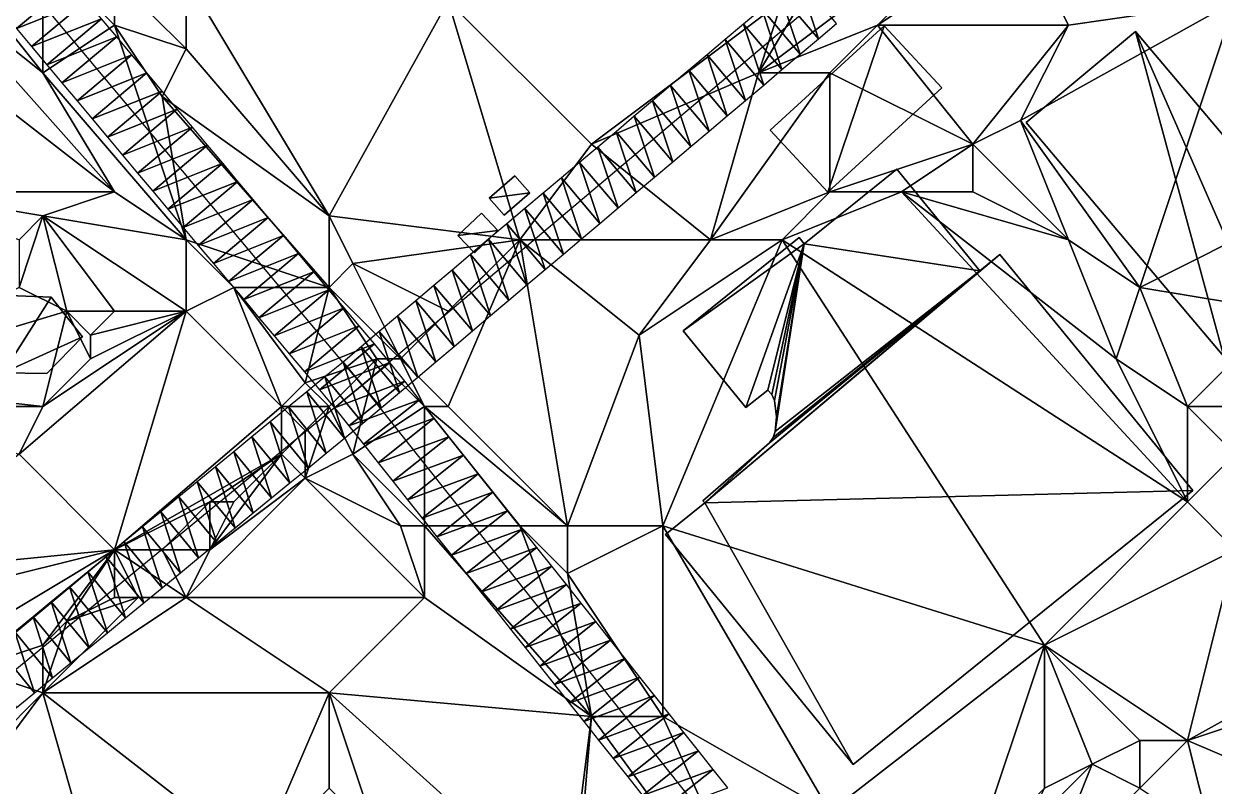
# Model space of a CAD drawing. Header units: metres. Extents: x -1103 to 901, y -902 to 905.
# Drawn here: x -311.6 to -211.8, y 530.2 to 594.1 of the extents above; entities that cross this region are included whole.
import ezdxf

# ---------------------------------------------------------------- set-up
doc = ezdxf.new("R2010")
doc.units = ezdxf.units.M
for name, color, linetype in [('OSM_BUILDING_FOOTPRINTS', 7, 'CONTINUOUS'), ('OSM_BUILDING_ROOFS', 1, 'CONTINUOUS'), ('OSM_BUILDING_WALLS', 8, 'CONTINUOUS'), ('OSM_ROAD_AXES', 2, 'CONTINUOUS'), ('OSM_ROAD_SURFACE', 9, 'CONTINUOUS'), ('OSM_TERRAIN', 3, 'CONTINUOUS')]:
    doc.layers.add(name, color=color, linetype=linetype)

msp = doc.modelspace()

# ---------------------------------------------------------------- linework, layer by layer
at = {"layer": 'OSM_BUILDING_FOOTPRINTS'}
for points in [[(-249.01, 585.186, 7.334), (-239.448, 593.945, 7.334), (-234.607, 588.736, 7.334), (-244.168, 579.977, 7.334), (-249.01, 585.186, 7.334)], [(-227.543, 585.816, 7.704), (-218.38, 593.469, 7.704), (-206.309, 579.192, 7.704), (-210.565, 575.642, 7.704), (-206.055, 570.301, 7.704), (-210.962, 566.209, 7.704), (-227.543, 585.816, 7.704)], [(-270.432, 581.359, 7.348), (-269.172, 579.933, 7.348), (-271.328, 578.064, 7.348), (-272.577, 579.49, 7.348), (-270.432, 581.359, 7.348)], [(-246.589, 576.184, 7.694), (-246.158, 575.653, 7.694), (-238.398, 581.902, 7.694), (-231.434, 573.375, 7.694), (-229.732, 574.746, 7.694), (-213.56, 554.951, 7.694), (-242.035, 531.992, 7.694), (-257.786, 551.268, 7.694), (-254.492, 553.922, 7.694), (-254.658, 554.11, 7.694), (-249.076, 558.976, 7.694), (-248.756, 559.419, 7.694), (-248.601, 559.916, 7.694), (-248.479, 561.133, 7.694), (-248.634, 562.515, 7.694), (-248.866, 563.024, 7.694), (-249.198, 563.378, 7.694), (-251.044, 561.918, 7.694), (-256.305, 568.354, 7.694), (-246.589, 576.184, 7.694)], [(-273.229, 578.23, 7.527), (-271.836, 576.77, 7.527), (-273.804, 574.89, 7.527), (-275.207, 576.339, 7.527), (-273.229, 578.23, 7.527)]]:
    msp.add_polyline3d(points, close=True, dxfattribs=at)
msp.add_polyline3d([(-312.846, 571.307, 11.056), (-309.308, 571.185, 11.056), (-306.678, 567.845, 11.056), (-309.662, 564.771, 11.056), (-313.343, 564.826, 11.056)], dxfattribs=at)
at = {"layer": 'OSM_BUILDING_ROOFS'}
for points in [[(-239.448, 593.945, 17.334), (-249.01, 585.186, 17.334), (-244.168, 579.977, 17.334)], [(-239.448, 593.945, 17.334), (-244.168, 579.977, 17.334), (-234.607, 588.736, 17.334)], [(-218.38, 593.469, 12.904), (-227.543, 585.816, 12.904), (-210.962, 566.209, 12.904)], [(-210.565, 575.642, 12.904), (-206.309, 579.192, 12.904), (-218.38, 593.469, 12.904)], [(-210.565, 575.642, 12.904), (-218.38, 593.469, 12.904), (-210.962, 566.209, 12.904)], [(-269.172, 579.933, 17.348), (-270.432, 581.359, 17.348), (-272.577, 579.49, 17.348)], [(-231.434, 573.375, 44.894), (-238.398, 581.902, 44.894), (-246.158, 575.653, 44.894)], [(-269.172, 579.933, 17.348), (-272.577, 579.49, 17.348), (-271.328, 578.064, 17.348)], [(-271.836, 576.77, 17.527), (-273.229, 578.23, 17.527), (-275.207, 576.339, 17.527)], [(-271.836, 576.77, 17.527), (-275.207, 576.339, 17.527), (-273.804, 574.89, 17.527)], [(-246.158, 575.653, 44.894), (-246.589, 576.184, 44.894), (-256.305, 568.354, 44.894)], [(-246.158, 575.653, 44.894), (-256.305, 568.354, 44.894), (-251.044, 561.918, 44.894)], [(-246.158, 575.653, 44.894), (-251.044, 561.918, 44.894), (-249.198, 563.378, 44.894)], [(-246.158, 575.653, 44.894), (-249.198, 563.378, 44.894), (-248.866, 563.024, 44.894)], [(-246.158, 575.653, 44.894), (-248.866, 563.024, 44.894), (-248.634, 562.515, 44.894)], [(-246.158, 575.653, 44.894), (-248.634, 562.515, 44.894), (-248.479, 561.133, 44.894)], [(-246.158, 575.653, 44.894), (-248.479, 561.133, 44.894), (-248.601, 559.916, 44.894)], [(-231.434, 573.375, 44.894), (-246.158, 575.653, 44.894), (-248.601, 559.916, 44.894)], [(-254.492, 553.922, 44.894), (-213.56, 554.951, 44.894), (-229.732, 574.746, 44.894)], [(-254.492, 553.922, 44.894), (-229.732, 574.746, 44.894), (-231.434, 573.375, 44.894)], [(-231.434, 573.375, 44.894), (-249.076, 558.976, 44.894), (-254.492, 553.922, 44.894)], [(-231.434, 573.375, 44.894), (-248.756, 559.419, 44.894), (-249.076, 558.976, 44.894)], [(-231.434, 573.375, 44.894), (-248.601, 559.916, 44.894), (-248.756, 559.419, 44.894)], [(-313.343, 564.826, 77.056), (-309.308, 571.185, 77.056), (-312.846, 571.307, 77.056)], [(-313.343, 564.826, 77.056), (-306.678, 567.845, 77.056), (-309.308, 571.185, 77.056)], [(-313.343, 564.826, 77.056), (-309.662, 564.771, 77.056), (-306.678, 567.845, 77.056)], [(-249.076, 558.976, 44.894), (-254.658, 554.11, 44.894), (-254.492, 553.922, 44.894)], [(-254.492, 553.922, 44.894), (-242.035, 531.992, 44.894), (-213.56, 554.951, 44.894)], [(-254.492, 553.922, 44.894), (-257.786, 551.268, 44.894), (-242.035, 531.992, 44.894)]]:
    msp.add_3dface(points, dxfattribs=at)
at = {"layer": 'OSM_BUILDING_WALLS'}
for points in [[(-239.448, 593.945, 7.334), (-249.01, 585.186, 7.334), (-249.01, 585.186, 17.334)], [(-239.448, 593.945, 7.334), (-249.01, 585.186, 17.334), (-239.448, 593.945, 17.334)], [(-234.607, 588.736, 7.334), (-239.448, 593.945, 7.334), (-239.448, 593.945, 17.334)], [(-234.607, 588.736, 7.334), (-239.448, 593.945, 17.334), (-234.607, 588.736, 17.334)], [(-218.38, 593.469, 7.704), (-227.543, 585.816, 7.704), (-227.543, 585.816, 12.904)], [(-218.38, 593.469, 7.704), (-227.543, 585.816, 12.904), (-218.38, 593.469, 12.904)], [(-206.309, 579.192, 7.704), (-218.38, 593.469, 7.704), (-218.38, 593.469, 12.904)], [(-206.309, 579.192, 7.704), (-218.38, 593.469, 12.904), (-206.309, 579.192, 12.904)], [(-244.168, 579.977, 7.334), (-234.607, 588.736, 7.334), (-234.607, 588.736, 17.334)], [(-244.168, 579.977, 7.334), (-234.607, 588.736, 17.334), (-244.168, 579.977, 17.334)], [(-249.01, 585.186, 7.334), (-244.168, 579.977, 7.334), (-244.168, 579.977, 17.334)], [(-249.01, 585.186, 7.334), (-244.168, 579.977, 17.334), (-249.01, 585.186, 17.334)], [(-227.543, 585.816, 7.704), (-210.962, 566.209, 7.704), (-210.962, 566.209, 12.904)], [(-227.543, 585.816, 7.704), (-210.962, 566.209, 12.904), (-227.543, 585.816, 12.904)], [(-270.432, 581.359, 7.348), (-272.577, 579.49, 7.348), (-272.577, 579.49, 17.348)], [(-270.432, 581.359, 7.348), (-272.577, 579.49, 17.348), (-270.432, 581.359, 17.348)], [(-269.172, 579.933, 7.348), (-270.432, 581.359, 7.348), (-270.432, 581.359, 17.348)], [(-269.172, 579.933, 7.348), (-270.432, 581.359, 17.348), (-269.172, 579.933, 17.348)], [(-238.398, 581.902, 7.694), (-246.158, 575.653, 7.694), (-246.158, 575.653, 44.894)], [(-238.398, 581.902, 7.694), (-246.158, 575.653, 44.894), (-238.398, 581.902, 44.894)], [(-231.434, 573.375, 7.694), (-238.398, 581.902, 7.694), (-238.398, 581.902, 44.894)], [(-231.434, 573.375, 7.694), (-238.398, 581.902, 44.894), (-231.434, 573.375, 44.894)], [(-272.577, 579.49, 7.348), (-271.328, 578.064, 7.348), (-271.328, 578.064, 17.348)], [(-272.577, 579.49, 7.348), (-271.328, 578.064, 17.348), (-272.577, 579.49, 17.348)], [(-271.328, 578.064, 7.348), (-269.172, 579.933, 7.348), (-269.172, 579.933, 17.348)], [(-271.328, 578.064, 7.348), (-269.172, 579.933, 17.348), (-271.328, 578.064, 17.348)], [(-273.229, 578.23, 7.527), (-275.207, 576.339, 7.527), (-275.207, 576.339, 17.527)], [(-273.229, 578.23, 7.527), (-275.207, 576.339, 17.527), (-273.229, 578.23, 17.527)], [(-271.836, 576.77, 7.527), (-273.229, 578.23, 7.527), (-273.229, 578.23, 17.527)], [(-271.836, 576.77, 7.527), (-273.229, 578.23, 17.527), (-271.836, 576.77, 17.527)], [(-275.207, 576.339, 7.527), (-273.804, 574.89, 7.527), (-273.804, 574.89, 17.527)], [(-275.207, 576.339, 7.527), (-273.804, 574.89, 17.527), (-275.207, 576.339, 17.527)], [(-273.804, 574.89, 7.527), (-271.836, 576.77, 7.527), (-271.836, 576.77, 17.527)], [(-273.804, 574.89, 7.527), (-271.836, 576.77, 17.527), (-273.804, 574.89, 17.527)], [(-246.589, 576.184, 7.694), (-256.305, 568.354, 7.694), (-256.305, 568.354, 44.894)], [(-246.589, 576.184, 7.694), (-256.305, 568.354, 44.894), (-246.589, 576.184, 44.894)], [(-246.158, 575.653, 7.694), (-246.589, 576.184, 7.694), (-246.589, 576.184, 44.894)], [(-246.158, 575.653, 7.694), (-246.589, 576.184, 44.894), (-246.158, 575.653, 44.894)], [(-229.732, 574.746, 7.694), (-231.434, 573.375, 7.694), (-231.434, 573.375, 44.894)], [(-229.732, 574.746, 7.694), (-231.434, 573.375, 44.894), (-229.732, 574.746, 44.894)], [(-213.56, 554.951, 7.694), (-229.732, 574.746, 7.694), (-229.732, 574.746, 44.894)], [(-213.56, 554.951, 7.694), (-229.732, 574.746, 44.894), (-213.56, 554.951, 44.894)], [(-309.308, 571.185, 11.056), (-312.846, 571.307, 11.056), (-312.846, 571.307, 77.056)], [(-309.308, 571.185, 11.056), (-312.846, 571.307, 77.056), (-309.308, 571.185, 77.056)], [(-306.678, 567.845, 11.056), (-309.308, 571.185, 11.056), (-309.308, 571.185, 77.056)], [(-306.678, 567.845, 11.056), (-309.308, 571.185, 77.056), (-306.678, 567.845, 77.056)], [(-256.305, 568.354, 7.694), (-251.044, 561.918, 7.694), (-251.044, 561.918, 44.894)], [(-256.305, 568.354, 7.694), (-251.044, 561.918, 44.894), (-256.305, 568.354, 44.894)], [(-309.662, 564.771, 11.056), (-306.678, 567.845, 11.056), (-306.678, 567.845, 77.056)], [(-309.662, 564.771, 11.056), (-306.678, 567.845, 77.056), (-309.662, 564.771, 77.056)], [(-313.343, 564.826, 11.056), (-309.662, 564.771, 11.056), (-309.662, 564.771, 77.056)], [(-313.343, 564.826, 11.056), (-309.662, 564.771, 77.056), (-313.343, 564.826, 77.056)], [(-251.044, 561.918, 7.694), (-249.198, 563.378, 7.694), (-249.198, 563.378, 44.894)], [(-251.044, 561.918, 7.694), (-249.198, 563.378, 44.894), (-251.044, 561.918, 44.894)], [(-249.198, 563.378, 7.694), (-248.866, 563.024, 7.694), (-248.866, 563.024, 44.894)], [(-249.198, 563.378, 7.694), (-248.866, 563.024, 44.894), (-249.198, 563.378, 44.894)], [(-248.866, 563.024, 7.694), (-248.634, 562.515, 7.694), (-248.634, 562.515, 44.894)], [(-248.866, 563.024, 7.694), (-248.634, 562.515, 44.894), (-248.866, 563.024, 44.894)], [(-248.634, 562.515, 7.694), (-248.479, 561.133, 7.694), (-248.479, 561.133, 44.894)], [(-248.634, 562.515, 7.694), (-248.479, 561.133, 44.894), (-248.634, 562.515, 44.894)], [(-248.479, 561.133, 7.694), (-248.601, 559.916, 7.694), (-248.601, 559.916, 44.894)], [(-248.479, 561.133, 7.694), (-248.601, 559.916, 44.894), (-248.479, 561.133, 44.894)], [(-248.756, 559.419, 7.694), (-249.076, 558.976, 7.694), (-249.076, 558.976, 44.894)], [(-248.756, 559.419, 7.694), (-249.076, 558.976, 44.894), (-248.756, 559.419, 44.894)], [(-248.601, 559.916, 7.694), (-248.756, 559.419, 7.694), (-248.756, 559.419, 44.894)], [(-248.601, 559.916, 7.694), (-248.756, 559.419, 44.894), (-248.601, 559.916, 44.894)], [(-249.076, 558.976, 7.694), (-254.658, 554.11, 7.694), (-254.658, 554.11, 44.894)], [(-249.076, 558.976, 7.694), (-254.658, 554.11, 44.894), (-249.076, 558.976, 44.894)], [(-254.658, 554.11, 7.694), (-254.492, 553.922, 7.694), (-254.492, 553.922, 44.894)], [(-254.658, 554.11, 7.694), (-254.492, 553.922, 44.894), (-254.658, 554.11, 44.894)], [(-242.035, 531.992, 7.694), (-213.56, 554.951, 7.694), (-213.56, 554.951, 44.894)], [(-242.035, 531.992, 7.694), (-213.56, 554.951, 44.894), (-242.035, 531.992, 44.894)], [(-254.492, 553.922, 7.694), (-257.786, 551.268, 7.694), (-257.786, 551.268, 44.894)], [(-254.492, 553.922, 7.694), (-257.786, 551.268, 44.894), (-254.492, 553.922, 44.894)], [(-257.786, 551.268, 7.694), (-242.035, 531.992, 7.694), (-242.035, 531.992, 44.894)], [(-257.786, 551.268, 7.694), (-242.035, 531.992, 44.894), (-257.786, 551.268, 44.894)]]:
    msp.add_3dface(points, dxfattribs=at)
at = {"layer": 'OSM_ROAD_AXES'}
for points in [[(122.704, 900, 14.924), (119.46, 899.394, 14.933), (106.482, 892.704, 14.527), (74.459, 865.687, 12.272), (60.41, 853.832, 10.881), (51.611, 846.411, 10.251), (47.432, 842.883, 10.112), (37.119, 834.18, 9.665), (-27.977, 779.25, 22.168), (-47.145, 763.081, 20.766), (-119.813, 701.759, 11.666), (-283.232, 563.809, 11.554), (-361.261, 499.721, 16.837), (-381.478, 480.954, 12.537), (-457.418, 416.977, 14.011)], [(-77.255, 318.222, 13.765), (-85.811, 327.988, 13.455), (-182.001, 437.737, 14.897), (-212.233, 474.475, 11.147), (-217.937, 481.641, 10.915), (-283.232, 563.809, 11.554), (-321.368, 609.272, 10.548), (-364.921, 661.205, 12.399), (-420.401, 724.705, 8.35), (-452.535, 763.666, 7.695)]]:
    msp.add_polyline3d(points, dxfattribs=at)
at = {"layer": 'OSM_ROAD_SURFACE'}
for points in [[(-307.629, 597.561, 10.912), (-313.497, 595.221, 11.016), (-312.226, 593.705, 11.03)], [(-306.358, 596.046, 10.906), (-307.629, 597.561, 10.912), (-312.226, 593.705, 11.03)], [(-246.663, 597.951, 10.021), (-248.19, 596.661, 9.964), (-244.965, 592.841, 9.733)], [(-246.663, 597.951, 10.021), (-244.965, 592.841, 9.733), (-243.438, 594.13, 9.747)], [(-306.358, 596.046, 10.906), (-312.226, 593.705, 11.03), (-310.955, 592.19, 11.044)], [(-305.087, 594.53, 10.899), (-306.358, 596.046, 10.906), (-310.955, 592.19, 11.044)], [(-248.19, 596.661, 9.964), (-249.717, 595.372, 9.87), (-246.492, 591.551, 9.719)], [(-248.19, 596.661, 9.964), (-246.492, 591.551, 9.719), (-244.965, 592.841, 9.733)], [(-249.717, 595.372, 9.87), (-251.245, 594.083, 9.808), (-248.02, 590.262, 9.7)], [(-249.717, 595.372, 9.87), (-248.02, 590.262, 9.7), (-246.492, 591.551, 9.719)], [(-305.087, 594.53, 10.899), (-310.955, 592.19, 11.044), (-309.684, 590.674, 11.053)], [(-303.816, 593.015, 10.91), (-305.087, 594.53, 10.899), (-309.684, 590.674, 11.053)], [(-251.245, 594.083, 9.808), (-252.772, 592.794, 9.745), (-249.547, 588.973, 9.7)], [(-251.245, 594.083, 9.808), (-249.547, 588.973, 9.7), (-248.02, 590.262, 9.7)], [(-303.816, 593.015, 10.91), (-309.684, 590.674, 11.053), (-308.412, 589.159, 11.076)], [(-302.544, 591.499, 10.968), (-303.816, 593.015, 10.91), (-308.412, 589.159, 11.076)], [(-252.772, 592.794, 9.745), (-254.299, 591.504, 9.683), (-251.074, 587.684, 9.677)], [(-252.772, 592.794, 9.745), (-251.074, 587.684, 9.677), (-249.547, 588.973, 9.7)], [(-302.544, 591.499, 10.968), (-308.412, 589.159, 11.076), (-307.141, 587.643, 11.105)], [(-301.273, 589.984, 11.025), (-302.544, 591.499, 10.968), (-307.141, 587.643, 11.105)], [(-254.299, 591.504, 9.683), (-255.827, 590.215, 9.621), (-252.601, 586.394, 9.601)], [(-254.299, 591.504, 9.683), (-252.601, 586.394, 9.601), (-251.074, 587.684, 9.677)], [(-255.827, 590.215, 9.621), (-257.354, 588.926, 9.562), (-254.129, 585.105, 9.524)], [(-255.827, 590.215, 9.621), (-254.129, 585.105, 9.524), (-252.601, 586.394, 9.601)], [(-301.273, 589.984, 11.025), (-307.141, 587.643, 11.105), (-305.87, 586.128, 11.135)], [(-300.002, 588.468, 11.051), (-301.273, 589.984, 11.025), (-305.87, 586.128, 11.135)], [(-300.002, 588.468, 11.051), (-305.87, 586.128, 11.135), (-304.599, 584.612, 11.165)], [(-298.731, 586.953, 11.058), (-300.002, 588.468, 11.051), (-304.599, 584.612, 11.165)], [(-257.354, 588.926, 9.562), (-258.881, 587.636, 9.506), (-255.656, 583.816, 9.447)], [(-257.354, 588.926, 9.562), (-255.656, 583.816, 9.447), (-254.129, 585.105, 9.524)], [(-258.881, 587.636, 9.506), (-260.408, 586.347, 9.451), (-257.183, 582.527, 9.37)], [(-258.881, 587.636, 9.506), (-257.183, 582.527, 9.37), (-255.656, 583.816, 9.447)], [(-298.731, 586.953, 11.058), (-304.599, 584.612, 11.165), (-303.328, 583.097, 11.194)], [(-297.46, 585.438, 11.093), (-298.731, 586.953, 11.058), (-303.328, 583.097, 11.194)], [(-260.408, 586.347, 9.451), (-261.936, 585.058, 9.395), (-258.711, 581.237, 9.294)], [(-260.408, 586.347, 9.451), (-258.711, 581.237, 9.294), (-257.183, 582.527, 9.37)], [(-297.46, 585.438, 11.093), (-303.328, 583.097, 11.194), (-302.056, 581.582, 11.224)], [(-296.188, 583.922, 11.128), (-297.46, 585.438, 11.093), (-302.056, 581.582, 11.224)], [(-261.936, 585.058, 9.395), (-263.463, 583.769, 9.325), (-260.238, 579.948, 9.259)], [(-261.936, 585.058, 9.395), (-260.238, 579.948, 9.259), (-258.711, 581.237, 9.294)], [(-296.188, 583.922, 11.128), (-302.056, 581.582, 11.224), (-300.785, 580.066, 11.254)], [(-294.917, 582.407, 11.163), (-296.188, 583.922, 11.128), (-300.785, 580.066, 11.254)], [(-263.463, 583.769, 9.325), (-264.99, 582.479, 9.341), (-261.765, 578.659, 9.283)], [(-263.463, 583.769, 9.325), (-261.765, 578.659, 9.283), (-260.238, 579.948, 9.259)], [(-294.917, 582.407, 11.163), (-300.785, 580.066, 11.254), (-299.514, 578.551, 11.284)], [(-293.646, 580.891, 11.198), (-294.917, 582.407, 11.163), (-299.514, 578.551, 11.284)], [(-264.99, 582.479, 9.341), (-266.518, 581.19, 9.375), (-263.292, 577.37, 9.307)], [(-264.99, 582.479, 9.341), (-263.292, 577.37, 9.307), (-261.765, 578.659, 9.283)], [(-266.518, 581.19, 9.375), (-268.045, 579.901, 9.413), (-264.82, 576.08, 9.331)], [(-266.518, 581.19, 9.375), (-264.82, 576.08, 9.331), (-263.292, 577.37, 9.307)], [(-293.646, 580.891, 11.198), (-299.514, 578.551, 11.284), (-298.243, 577.035, 11.318)], [(-292.375, 579.376, 11.233), (-293.646, 580.891, 11.198), (-298.243, 577.035, 11.318)], [(-292.375, 579.376, 11.233), (-298.243, 577.035, 11.318), (-296.972, 575.52, 11.342)], [(-291.104, 577.86, 11.268), (-292.375, 579.376, 11.233), (-296.972, 575.52, 11.342)], [(-268.045, 579.901, 9.413), (-269.572, 578.612, 9.452), (-266.347, 574.791, 9.411)], [(-268.045, 579.901, 9.413), (-266.347, 574.791, 9.411), (-264.82, 576.08, 9.331)], [(-269.572, 578.612, 9.452), (-271.099, 577.322, 9.499), (-267.874, 573.502, 9.5)], [(-269.572, 578.612, 9.452), (-267.874, 573.502, 9.5), (-266.347, 574.791, 9.411)], [(-291.104, 577.86, 11.268), (-296.972, 575.52, 11.342), (-295.7, 574.004, 11.337)], [(-289.832, 576.345, 11.298), (-291.104, 577.86, 11.268), (-295.7, 574.004, 11.337)], [(-271.099, 577.322, 9.499), (-272.627, 576.033, 9.591), (-269.402, 572.212, 9.605)], [(-271.099, 577.322, 9.499), (-269.402, 572.212, 9.605), (-267.874, 573.502, 9.5)], [(-289.832, 576.345, 11.298), (-295.7, 574.004, 11.337), (-294.429, 572.489, 11.332)], [(-288.561, 574.829, 11.323), (-289.832, 576.345, 11.298), (-294.429, 572.489, 11.332)], [(-272.627, 576.033, 9.591), (-274.154, 574.744, 9.757), (-270.929, 570.923, 9.902)], [(-272.627, 576.033, 9.591), (-270.929, 570.923, 9.902), (-269.402, 572.212, 9.605)], [(-288.561, 574.829, 11.323), (-294.429, 572.489, 11.332), (-293.158, 570.973, 11.359)], [(-287.29, 573.314, 11.349), (-288.561, 574.829, 11.323), (-293.158, 570.973, 11.359)], [(-274.154, 574.744, 9.757), (-275.681, 573.455, 9.902), (-272.456, 569.634, 10.199)], [(-274.154, 574.744, 9.757), (-272.456, 569.634, 10.199), (-270.929, 570.923, 9.902)], [(-287.29, 573.314, 11.349), (-293.158, 570.973, 11.359), (-291.887, 569.458, 11.402)], [(-286.019, 571.799, 11.375), (-287.29, 573.314, 11.349), (-291.887, 569.458, 11.402)], [(-275.681, 573.455, 9.902), (-277.209, 572.165, 10.047), (-273.983, 568.345, 10.399)], [(-275.681, 573.455, 9.902), (-273.983, 568.345, 10.399), (-272.456, 569.634, 10.199)], [(-277.209, 572.165, 10.047), (-278.736, 570.876, 10.215), (-275.511, 567.055, 10.563)], [(-277.209, 572.165, 10.047), (-275.511, 567.055, 10.563), (-273.983, 568.345, 10.399)], [(-286.019, 571.799, 11.375), (-291.887, 569.458, 11.402), (-290.616, 567.943, 11.445)], [(-284.748, 570.283, 11.358), (-286.019, 571.799, 11.375), (-290.616, 567.943, 11.445)], [(-284.748, 570.283, 11.358), (-290.616, 567.943, 11.445), (-289.344, 566.427, 11.488)], [(-283.476, 568.768, 11.282), (-284.748, 570.283, 11.358), (-289.344, 566.427, 11.488)], [(-278.736, 570.876, 10.215), (-280.263, 569.587, 10.457), (-277.038, 565.766, 10.726)], [(-278.736, 570.876, 10.215), (-277.038, 565.766, 10.726), (-275.511, 567.055, 10.563)], [(-280.263, 569.587, 10.457), (-281.79, 568.298, 10.812), (-278.565, 564.477, 10.903)], [(-280.263, 569.587, 10.457), (-278.565, 564.477, 10.903), (-277.038, 565.766, 10.726)], [(-283.476, 568.768, 11.282), (-289.344, 566.427, 11.488), (-288.073, 564.912, 11.531)], [(-282.205, 567.252, 11.206), (-283.476, 568.768, 11.282), (-288.073, 564.912, 11.531)], [(-281.79, 568.298, 10.812), (-283.318, 567.008, 11.462), (-280.093, 563.188, 11.522)], [(-281.79, 568.298, 10.812), (-280.093, 563.188, 11.522), (-278.565, 564.477, 10.903)], [(-282.205, 567.252, 11.206), (-288.073, 564.912, 11.531), (-286.802, 563.396, 11.651)], [(-280.909, 565.706, 11.165), (-282.205, 567.252, 11.206), (-286.802, 563.396, 11.651)], [(-283.318, 567.008, 11.462), (-284.832, 565.73, 11.498), (-281.633, 561.888, 11.599)], [(-283.318, 567.008, 11.462), (-281.633, 561.888, 11.599), (-280.093, 563.188, 11.522)], [(-280.909, 565.706, 11.165), (-286.802, 563.396, 11.651), (-285.556, 561.911, 11.8)], [(-284.832, 565.73, 11.498), (-286.349, 564.484, 11.539), (-283.176, 560.62, 11.674)], [(-279.652, 564.125, 11.307), (-280.909, 565.706, 11.165), (-285.556, 561.911, 11.8)], [(-284.832, 565.73, 11.498), (-283.176, 560.62, 11.674), (-281.633, 561.888, 11.599)], [(-286.349, 564.484, 11.539), (-287.879, 563.227, 11.783), (-284.706, 559.364, 11.8)], [(-286.349, 564.484, 11.539), (-284.706, 559.364, 11.8), (-283.176, 560.62, 11.674)], [(-279.652, 564.125, 11.307), (-285.556, 561.911, 11.8), (-284.349, 560.392, 11.751)], [(-278.42, 562.575, 11.447), (-279.652, 564.125, 11.307), (-284.349, 560.392, 11.751)], [(-287.879, 563.227, 11.783), (-289.409, 561.971, 12.473), (-286.236, 558.107, 12.319)], [(-287.879, 563.227, 11.783), (-286.236, 558.107, 12.319), (-284.706, 559.364, 11.8)], [(-278.42, 562.575, 11.447), (-284.349, 560.392, 11.751), (-283.117, 558.842, 11.73)], [(-277.188, 561.024, 11.497), (-278.42, 562.575, 11.447), (-283.117, 558.842, 11.73)], [(-289.409, 561.971, 12.473), (-290.939, 560.714, 12.851), (-287.766, 556.85, 12.824)], [(-289.409, 561.971, 12.473), (-287.766, 556.85, 12.824), (-286.236, 558.107, 12.319)], [(-290.939, 560.714, 12.851), (-292.469, 559.458, 13.225), (-289.296, 555.594, 13.201)], [(-290.939, 560.714, 12.851), (-289.296, 555.594, 13.201), (-287.766, 556.85, 12.824)], [(-277.188, 561.024, 11.497), (-283.117, 558.842, 11.73), (-281.885, 557.291, 11.69)], [(-275.956, 559.474, 11.483), (-277.188, 561.024, 11.497), (-281.885, 557.291, 11.69)], [(-292.469, 559.458, 13.225), (-293.999, 558.201, 13.599), (-290.826, 554.337, 13.582)], [(-292.469, 559.458, 13.225), (-290.826, 554.337, 13.582), (-289.296, 555.594, 13.201)], [(-275.956, 559.474, 11.483), (-281.885, 557.291, 11.69), (-280.653, 555.741, 11.643)], [(-274.724, 557.924, 11.469), (-275.956, 559.474, 11.483), (-280.653, 555.741, 11.643)], [(-293.999, 558.201, 13.599), (-295.529, 556.944, 13.973), (-292.356, 553.081, 13.964)], [(-293.999, 558.201, 13.599), (-292.356, 553.081, 13.964), (-290.826, 554.337, 13.582)], [(-274.724, 557.924, 11.469), (-280.653, 555.741, 11.643), (-279.421, 554.191, 11.595)], [(-273.492, 556.373, 11.455), (-274.724, 557.924, 11.469), (-279.421, 554.191, 11.595)], [(-295.529, 556.944, 13.973), (-297.059, 555.688, 14.347), (-293.885, 551.824, 14.345)], [(-295.529, 556.944, 13.973), (-293.885, 551.824, 14.345), (-292.356, 553.081, 13.964)], [(-273.492, 556.373, 11.455), (-279.421, 554.191, 11.595), (-278.189, 552.64, 11.548)], [(-272.26, 554.823, 11.44), (-273.492, 556.373, 11.455), (-278.189, 552.64, 11.548)], [(-297.059, 555.688, 14.347), (-298.589, 554.431, 14.721), (-295.415, 550.567, 14.727)], [(-297.059, 555.688, 14.347), (-295.415, 550.567, 14.727), (-293.885, 551.824, 14.345)], [(-298.589, 554.431, 14.721), (-300.119, 553.175, 15.094), (-296.945, 549.311, 15.045)], [(-298.589, 554.431, 14.721), (-296.945, 549.311, 15.045), (-295.415, 550.567, 14.727)], [(-272.26, 554.823, 11.44), (-278.189, 552.64, 11.548), (-276.957, 551.09, 11.488)], [(-271.028, 553.272, 11.425), (-272.26, 554.823, 11.44), (-276.957, 551.09, 11.488)], [(-300.119, 553.175, 15.094), (-301.649, 551.918, 15.468), (-298.475, 548.054, 15.321)], [(-300.119, 553.175, 15.094), (-298.475, 548.054, 15.321), (-296.945, 549.311, 15.045)], [(-271.028, 553.272, 11.425), (-276.957, 551.09, 11.488), (-275.725, 549.54, 11.405)], [(-269.796, 551.722, 11.396), (-271.028, 553.272, 11.425), (-275.725, 549.54, 11.405)], [(-301.649, 551.918, 15.468), (-303.179, 550.661, 15.842), (-300.005, 546.798, 15.817)], [(-301.649, 551.918, 15.468), (-300.005, 546.798, 15.817), (-298.475, 548.054, 15.321)], [(-269.796, 551.722, 11.396), (-275.725, 549.54, 11.405), (-274.493, 547.989, 11.323)], [(-268.564, 550.172, 11.304), (-269.796, 551.722, 11.396), (-274.493, 547.989, 11.323)], [(-303.179, 550.661, 15.842), (-304.709, 549.405, 16.192), (-301.535, 545.541, 16.183)], [(-303.179, 550.661, 15.842), (-301.535, 545.541, 16.183), (-300.005, 546.798, 15.817)], [(-268.564, 550.172, 11.304), (-274.493, 547.989, 11.323), (-273.261, 546.439, 11.27)], [(-267.332, 548.621, 11.211), (-268.564, 550.172, 11.304), (-273.261, 546.439, 11.27)], [(-304.709, 549.405, 16.192), (-306.239, 548.148, 16.514), (-303.065, 544.284, 16.522)], [(-304.709, 549.405, 16.192), (-303.065, 544.284, 16.522), (-301.535, 545.541, 16.183)], [(-306.239, 548.148, 16.514), (-307.769, 546.891, 16.837), (-304.595, 543.028, 16.861)], [(-306.239, 548.148, 16.514), (-304.595, 543.028, 16.861), (-303.065, 544.284, 16.522)], [(-267.332, 548.621, 11.211), (-273.261, 546.439, 11.27), (-272.029, 544.889, 11.216)], [(-266.1, 547.071, 11.119), (-267.332, 548.621, 11.211), (-272.029, 544.889, 11.216)], [(-307.769, 546.891, 16.837), (-309.299, 545.635, 17.159), (-306.125, 541.771, 17.201)], [(-307.769, 546.891, 16.837), (-306.125, 541.771, 17.201), (-304.595, 543.028, 16.861)], [(-266.1, 547.071, 11.119), (-272.029, 544.889, 11.216), (-270.797, 543.338, 11.163)], [(-264.868, 545.521, 11.037), (-266.1, 547.071, 11.119), (-270.797, 543.338, 11.163)], [(-309.299, 545.635, 17.159), (-310.829, 544.378, 17.481), (-307.655, 540.514, 17.524)], [(-309.299, 545.635, 17.159), (-307.655, 540.514, 17.524), (-306.125, 541.771, 17.201)], [(-264.868, 545.521, 11.037), (-270.797, 543.338, 11.163), (-269.565, 541.788, 11.109)], [(-263.636, 543.97, 10.958), (-264.868, 545.521, 11.037), (-269.565, 541.788, 11.109)], [(-310.829, 544.378, 17.481), (-312.359, 543.122, 17.803), (-309.185, 539.258, 17.839)], [(-310.829, 544.378, 17.481), (-309.185, 539.258, 17.839), (-307.655, 540.514, 17.524)], [(-312.359, 543.122, 17.803), (-313.889, 541.865, 18.125), (-310.715, 538.001, 18.178)], [(-312.359, 543.122, 17.803), (-310.715, 538.001, 18.178), (-309.185, 539.258, 17.839)], [(-263.636, 543.97, 10.958), (-269.565, 541.788, 11.109), (-268.333, 540.238, 11.056)], [(-262.404, 542.42, 10.879), (-263.636, 543.97, 10.958), (-268.333, 540.238, 11.056)], [(-262.404, 542.42, 10.879), (-268.333, 540.238, 11.056), (-267.101, 538.687, 11.002)], [(-261.172, 540.87, 10.793), (-262.404, 542.42, 10.879), (-267.101, 538.687, 11.002)], [(-313.889, 541.865, 18.125), (-312.245, 536.745, 18.385), (-310.715, 538.001, 18.178)], [(-261.172, 540.87, 10.793), (-267.101, 538.687, 11.002), (-265.869, 537.137, 10.923)], [(-259.94, 539.319, 10.695), (-261.172, 540.87, 10.793), (-265.869, 537.137, 10.923)], [(-259.94, 539.319, 10.695), (-265.869, 537.137, 10.923), (-264.637, 535.587, 10.739)], [(-258.708, 537.769, 10.596), (-259.94, 539.319, 10.695), (-264.637, 535.587, 10.739)], [(-258.708, 537.769, 10.596), (-264.637, 535.587, 10.739), (-263.405, 534.036, 10.569)], [(-257.476, 536.219, 10.534), (-258.708, 537.769, 10.596), (-263.405, 534.036, 10.569)], [(-257.476, 536.219, 10.534), (-263.405, 534.036, 10.569), (-262.173, 532.486, 10.516)], [(-256.244, 534.668, 10.504), (-257.476, 536.219, 10.534), (-262.173, 532.486, 10.516)], [(-256.244, 534.668, 10.504), (-262.173, 532.486, 10.516), (-260.941, 530.936, 10.464)], [(-255.012, 533.118, 10.446), (-256.244, 534.668, 10.504), (-260.941, 530.936, 10.464)], [(-255.012, 533.118, 10.446), (-260.941, 530.936, 10.464), (-259.709, 529.385, 10.411)], [(-253.78, 531.568, 10.388), (-255.012, 533.118, 10.446), (-259.709, 529.385, 10.411)], [(-253.78, 531.568, 10.388), (-259.709, 529.385, 10.411), (-258.477, 527.835, 10.359)], [(-252.548, 530.017, 10.331), (-253.78, 531.568, 10.388), (-258.477, 527.835, 10.359)]]:
    msp.add_3dface(points, dxfattribs=at)
at = {"layer": 'OSM_TERRAIN'}
for points in [[(-250, 590, 9.739), (-240, 594, 9.508), (-226, 608, 9.796)], [(-250, 590, 9.739), (-226, 608, 9.796), (-244, 600, 9.943)], [(-240, 594, 9.508), (-228, 602, 9.386), (-226, 608, 9.796)], [(-240, 594, 9.508), (-224, 594, 9.174), (-228, 602, 9.386)], [(-224, 594, 9.174), (-210, 596, 9.876), (-228, 602, 9.386)], [(-320, 598, 11.637), (-310, 590, 11.019), (-318, 600, 10.924)], [(-310, 590, 11.019), (-310, 600, 10.879), (-318, 600, 10.924)], [(-310, 590, 11.019), (-304, 594, 10.833), (-310, 600, 10.879)], [(-304, 594, 10.833), (-304, 598, 10.194), (-310, 600, 10.879)], [(-250, 590, 9.739), (-244, 600, 9.943), (-248, 596, 9.844)], [(-322, 594, 12.208), (-304, 580, 11.748), (-320, 598, 11.637)], [(-304, 580, 11.748), (-310, 590, 11.019), (-320, 598, 11.637)], [(-304, 594, 10.833), (-298, 592, 10.366), (-304, 598, 10.194)], [(-298, 592, 10.366), (-298, 598, 10.077), (-304, 598, 10.194)], [(-286, 578, 10.284), (-298, 598, 10.077), (-298, 592, 10.366)], [(-286, 578, 10.284), (-276, 596, 10.015), (-298, 598, 10.077)], [(-286, 578, 10.284), (-270, 576, 9.368), (-276, 596, 10.015)], [(-270, 576, 9.368), (-264, 584, 9.276), (-276, 596, 10.015)], [(-264, 584, 9.276), (-248, 596, 9.844), (-276, 596, 10.015)], [(-264, 584, 9.276), (-250, 590, 9.739), (-248, 596, 9.844)], [(-218, 572, 9.793), (-210, 596, 9.876), (-228, 586, 9.698)], [(-228, 586, 9.698), (-210, 596, 9.876), (-224, 594, 9.174)], [(-218, 572, 9.793), (-206, 578, 9.893), (-210, 596, 9.876)], [(-322, 580, 13.707), (-304, 580, 11.748), (-322, 594, 12.208)], [(-298, 576, 11.291), (-304, 594, 10.833), (-310, 590, 11.019)], [(-298, 576, 11.291), (-300, 588, 11.054), (-304, 594, 10.833)], [(-304, 594, 10.833), (-300, 588, 11.054), (-298, 592, 10.366)], [(-244, 590, 9.402), (-240, 594, 9.508), (-250, 590, 9.739)], [(-244, 590, 9.402), (-232, 584, 9.08), (-240, 594, 9.508)], [(-232, 584, 9.08), (-224, 594, 9.174), (-240, 594, 9.508)], [(-232, 584, 9.08), (-228, 586, 9.698), (-224, 594, 9.174)], [(-300, 588, 11.054), (-286, 578, 10.284), (-298, 592, 10.366)], [(-304, 580, 11.748), (-298, 576, 11.291), (-310, 590, 11.019)], [(-264, 584, 9.276), (-254, 576, 9.101), (-250, 590, 9.739)], [(-254, 576, 9.101), (-244, 580, 9.369), (-244, 590, 9.402)], [(-254, 576, 9.101), (-244, 590, 9.402), (-250, 590, 9.739)], [(-244, 580, 9.369), (-232, 584, 9.08), (-244, 590, 9.402)], [(-286, 572, 11.32), (-286, 578, 10.284), (-300, 588, 11.054)], [(-286, 572, 11.32), (-300, 588, 11.054), (-298, 576, 11.291)], [(-232, 584, 9.08), (-224, 576, 9.321), (-228, 586, 9.698)], [(-224, 576, 9.321), (-218, 572, 9.793), (-228, 586, 9.698)], [(-270, 576, 9.368), (-254, 576, 9.101), (-264, 584, 9.276)], [(-238, 580, 10.024), (-232, 584, 9.08), (-244, 580, 9.369)], [(-238, 580, 10.024), (-232, 580, 9.109), (-232, 584, 9.08)], [(-232, 580, 9.109), (-224, 576, 9.321), (-232, 584, 9.08)], [(-312, 576, 14.59), (-310, 578, 12.754), (-322, 580, 13.707)], [(-322, 580, 13.707), (-310, 578, 12.754), (-304, 580, 11.748)], [(-310, 578, 12.754), (-298, 576, 11.291), (-304, 580, 11.748)], [(-248, 576, 9.853), (-244, 580, 9.369), (-254, 576, 9.101)], [(-248, 576, 9.853), (-214, 554, 10.124), (-238, 580, 10.024)], [(-248, 576, 9.853), (-238, 580, 10.024), (-244, 580, 9.369)], [(-214, 554, 10.124), (-220, 566, 10.02), (-238, 580, 10.024)], [(-220, 566, 10.02), (-224, 576, 9.321), (-238, 580, 10.024)], [(-232, 580, 9.109), (-238, 580, 10.024), (-224, 576, 9.321)], [(-308, 570, 15.08), (-310, 578, 12.754), (-312, 572, 14.944)], [(-312, 572, 14.944), (-310, 578, 12.754), (-312, 576, 14.59)], [(-308, 570, 15.08), (-304, 570, 13.575), (-310, 578, 12.754)], [(-304, 570, 13.575), (-298, 570, 12.576), (-310, 578, 12.754)], [(-310, 578, 12.754), (-298, 570, 12.576), (-298, 576, 11.291)], [(-286, 572, 11.32), (-284, 574, 10.456), (-286, 578, 10.284)], [(-284, 574, 10.456), (-270, 576, 9.368), (-286, 578, 10.284)], [(-206, 570, 9.836), (-206, 578, 9.893), (-218, 572, 9.793)], [(-298, 570, 12.576), (-294, 572, 11.28), (-298, 576, 11.291)], [(-294, 572, 11.28), (-286, 572, 11.32), (-298, 576, 11.291)], [(-284, 574, 10.456), (-276, 570, 9.96), (-270, 576, 9.368)], [(-276, 562, 11.166), (-270, 576, 9.368), (-280, 566, 10.64)], [(-280, 566, 10.64), (-270, 576, 9.368), (-276, 570, 9.96)], [(-266, 552, 10.527), (-270, 576, 9.368), (-276, 562, 11.166)], [(-266, 552, 10.527), (-260, 568, 9.561), (-270, 576, 9.368)], [(-260, 568, 9.561), (-254, 576, 9.101), (-270, 576, 9.368)], [(-258, 552, 10.06), (-248, 576, 9.853), (-260, 568, 9.561)], [(-260, 568, 9.561), (-248, 576, 9.853), (-254, 576, 9.101)], [(-226, 542, 10.13), (-248, 576, 9.853), (-258, 552, 10.06)], [(-226, 542, 10.13), (-214, 554, 10.124), (-248, 576, 9.853)], [(-220, 566, 10.02), (-218, 572, 9.793), (-224, 576, 9.321)], [(-286, 572, 11.32), (-280, 566, 10.64), (-284, 574, 10.456)], [(-280, 566, 10.64), (-276, 570, 9.96), (-284, 574, 10.456)], [(-312, 572, 14.944), (-328, 564, 15.186), (-308, 570, 15.08)], [(-290, 562, 12.535), (-294, 572, 11.28), (-298, 570, 12.576)], [(-290, 562, 12.535), (-288, 564, 11.503), (-294, 572, 11.28)], [(-288, 564, 11.503), (-286, 572, 11.32), (-294, 572, 11.28)], [(-288, 564, 11.503), (-282, 566, 11.426), (-286, 572, 11.32)], [(-282, 566, 11.426), (-280, 566, 10.64), (-286, 572, 11.32)], [(-220, 566, 10.02), (-214, 562, 10.54), (-218, 572, 9.793)], [(-214, 562, 10.54), (-206, 570, 9.836), (-218, 572, 9.793)], [(-328, 564, 15.186), (-310, 562, 15.215), (-308, 570, 15.08)], [(-312, 558, 16.03), (-298, 570, 12.576), (-310, 562, 15.215)], [(-312, 558, 16.03), (-304, 550, 15.992), (-298, 570, 12.576)], [(-310, 562, 15.215), (-298, 570, 12.576), (-306, 566, 14.737)], [(-306, 566, 14.737), (-308, 570, 15.08), (-310, 562, 15.215)], [(-306, 566, 14.737), (-306, 568, 14.954), (-308, 570, 15.08)], [(-306, 568, 14.954), (-304, 570, 13.575), (-308, 570, 15.08)], [(-306, 566, 14.737), (-298, 570, 12.576), (-306, 568, 14.954)], [(-298, 570, 12.576), (-304, 570, 13.575), (-306, 568, 14.954)], [(-304, 550, 15.992), (-290, 562, 12.535), (-298, 570, 12.576)], [(-214, 562, 10.54), (-210, 562, 10.751), (-206, 570, 9.836)], [(-266, 552, 10.527), (-258, 552, 10.06), (-260, 568, 9.561)], [(-286, 562, 11.779), (-282, 566, 11.426), (-288, 564, 11.503)], [(-284, 558, 11.727), (-282, 566, 11.426), (-286, 562, 11.779)], [(-284, 558, 11.727), (-278, 562, 11.463), (-282, 566, 11.426)], [(-278, 562, 11.463), (-280, 566, 10.64), (-282, 566, 11.426)], [(-278, 562, 11.463), (-276, 562, 11.166), (-280, 566, 10.64)], [(-214, 554, 10.124), (-214, 562, 10.54), (-220, 566, 10.02)], [(-326, 562, 15.514), (-310, 562, 15.215), (-328, 564, 15.186)], [(-290, 562, 12.535), (-286, 562, 11.779), (-288, 564, 11.503)], [(-312, 558, 16.03), (-310, 562, 15.215), (-326, 562, 15.514)], [(-304, 550, 15.992), (-290, 558, 12.815), (-290, 562, 12.535)], [(-290, 558, 12.815), (-288, 560, 12.109), (-290, 562, 12.535)], [(-288, 560, 12.109), (-286, 562, 11.779), (-290, 562, 12.535)], [(-288, 556, 12.94), (-284, 558, 11.727), (-286, 562, 11.779)], [(-288, 556, 12.94), (-286, 562, 11.779), (-288, 560, 12.109)], [(-278, 552, 11.492), (-278, 562, 11.463), (-284, 558, 11.727)], [(-278, 552, 11.492), (-270, 552, 11.362), (-278, 562, 11.463)], [(-270, 552, 11.362), (-266, 552, 10.527), (-278, 562, 11.463)], [(-278, 562, 11.463), (-266, 552, 10.527), (-276, 562, 11.166)], [(-214, 554, 10.124), (-210, 558, 10.957), (-214, 562, 10.54)], [(-214, 562, 10.54), (-210, 558, 10.957), (-210, 562, 10.751)], [(-290, 558, 12.815), (-288, 556, 12.94), (-288, 560, 12.109)], [(-304, 550, 15.992), (-312, 558, 16.03), (-324, 548, 18.838)], [(-296, 554, 13.936), (-290, 558, 12.815), (-304, 550, 15.992)], [(-294, 554, 13.936), (-290, 558, 12.815), (-296, 554, 13.936)], [(-294, 554, 13.936), (-296, 550, 14.837), (-290, 558, 12.815)], [(-296, 550, 14.837), (-288, 556, 12.94), (-290, 558, 12.815)], [(-288, 556, 12.94), (-280, 552, 11.91), (-284, 558, 11.727)], [(-280, 552, 11.91), (-278, 552, 11.492), (-284, 558, 11.727)], [(-214, 554, 10.124), (-210, 550, 11.344), (-210, 558, 10.957)], [(-278, 546, 12.482), (-288, 556, 12.94), (-298, 546, 15.558)], [(-298, 546, 15.558), (-288, 556, 12.94), (-296, 550, 14.837)], [(-278, 546, 12.482), (-280, 552, 11.91), (-288, 556, 12.94)], [(-300, 550, 15.058), (-296, 554, 13.936), (-304, 550, 15.992)], [(-296, 550, 14.837), (-296, 554, 13.936), (-300, 550, 15.058)], [(-296, 554, 13.936), (-296, 550, 14.837), (-294, 554, 13.936)], [(-226, 542, 10.13), (-210, 550, 11.344), (-214, 554, 10.124)], [(-278, 546, 12.482), (-278, 552, 11.492), (-280, 552, 11.91)], [(-278, 546, 12.482), (-264, 536, 10.617), (-278, 552, 11.492)], [(-264, 536, 10.617), (-270, 552, 11.362), (-278, 552, 11.492)], [(-270, 552, 11.362), (-264, 536, 10.617), (-266, 548, 11.099)], [(-266, 548, 11.099), (-266, 552, 10.527), (-270, 552, 11.362)], [(-266, 548, 11.099), (-258, 536, 10.515), (-258, 552, 10.06)], [(-266, 548, 11.099), (-258, 552, 10.06), (-266, 552, 10.527)], [(-244, 528, 10.09), (-258, 552, 10.06), (-258, 536, 10.515)], [(-258, 552, 10.06), (-244, 528, 10.09), (-226, 542, 10.13)], [(-324, 538, 19.98), (-304, 550, 15.992), (-328, 544, 19.682)], [(-328, 544, 19.682), (-304, 550, 15.992), (-324, 548, 18.838)], [(-324, 538, 19.98), (-316, 540, 18.527), (-304, 550, 15.992)], [(-316, 540, 18.527), (-310, 542, 17.558), (-304, 550, 15.992)], [(-310, 542, 17.558), (-308, 544, 16.877), (-304, 550, 15.992)], [(-308, 544, 16.877), (-304, 546, 16.163), (-304, 550, 15.992)], [(-304, 546, 16.163), (-302, 546, 16.163), (-304, 550, 15.992)], [(-302, 546, 16.163), (-298, 546, 15.558), (-304, 550, 15.992)], [(-304, 550, 15.992), (-298, 546, 15.558), (-300, 550, 15.058)], [(-298, 546, 15.558), (-296, 550, 14.837), (-300, 550, 15.058)], [(-214, 534, 11.722), (-210, 550, 11.344), (-226, 542, 10.13)], [(-214, 534, 11.722), (-196, 544, 13.114), (-210, 550, 11.344)], [(-264, 536, 10.617), (-258, 536, 10.515), (-266, 548, 11.099)], [(-302, 546, 16.163), (-310, 538, 18.06), (-298, 546, 15.558)], [(-310, 538, 18.06), (-302, 546, 16.163), (-308, 544, 16.877)], [(-310, 538, 18.06), (-286, 538, 14.043), (-298, 546, 15.558)], [(-308, 544, 16.877), (-302, 546, 16.163), (-304, 546, 16.163)], [(-286, 538, 14.043), (-278, 546, 12.482), (-298, 546, 15.558)], [(-286, 538, 14.043), (-264, 536, 10.617), (-278, 546, 12.482)], [(-310, 542, 17.558), (-310, 538, 18.06), (-308, 544, 16.877)], [(-202, 538, 13.133), (-196, 544, 13.114), (-214, 534, 11.722)], [(-316, 540, 18.527), (-310, 538, 18.06), (-310, 542, 17.558)], [(-232, 524, 10.637), (-226, 542, 10.13), (-244, 528, 10.09)], [(-232, 524, 10.637), (-226, 530, 10.722), (-226, 542, 10.13)], [(-226, 530, 10.722), (-222, 532, 10.987), (-226, 542, 10.13)], [(-222, 532, 10.987), (-218, 534, 11.301), (-226, 542, 10.13)], [(-218, 534, 11.301), (-214, 534, 11.722), (-226, 542, 10.13)], [(-314, 534, 18.638), (-310, 538, 18.06), (-316, 540, 18.527)], [(-306, 524, 16.535), (-310, 538, 18.06), (-316, 530, 18.496)], [(-316, 530, 18.496), (-310, 538, 18.06), (-314, 534, 18.638)], [(-306, 524, 16.535), (-292, 524, 13.825), (-310, 538, 18.06)], [(-292, 524, 13.825), (-286, 538, 14.043), (-310, 538, 18.06)], [(-286, 530, 13.237), (-286, 538, 14.043), (-292, 524, 13.825)], [(-286, 530, 13.237), (-282, 526, 12.185), (-286, 538, 14.043)], [(-266, 520, 9.988), (-286, 538, 14.043), (-282, 526, 12.185)], [(-266, 520, 9.988), (-264, 536, 10.617), (-286, 538, 14.043)], [(-200, 528, 13.599), (-202, 538, 13.133), (-214, 534, 11.722)], [(-266, 512, 9.112), (-248, 514, 9.823), (-264, 536, 10.617)], [(-266, 520, 9.988), (-266, 512, 9.112), (-264, 536, 10.617)], [(-248, 514, 9.823), (-258, 536, 10.515), (-264, 536, 10.617)], [(-248, 514, 9.823), (-244, 528, 10.09), (-258, 536, 10.515)], [(-222, 532, 10.987), (-218, 530, 12.439), (-218, 534, 11.301)], [(-212, 526, 12.449), (-214, 534, 11.722), (-218, 530, 12.439)], [(-218, 530, 12.439), (-214, 534, 11.722), (-218, 534, 11.301)], [(-212, 526, 12.449), (-200, 528, 13.599), (-214, 534, 11.722)], [(-228, 526, 10.954), (-226, 522, 12.54), (-222, 532, 10.987)], [(-228, 526, 10.954), (-222, 532, 10.987), (-226, 530, 10.722)], [(-226, 522, 12.54), (-218, 530, 12.439), (-222, 532, 10.987)]]:
    msp.add_3dface(points, dxfattribs=at)

doc.saveas('drawing.dxf')
